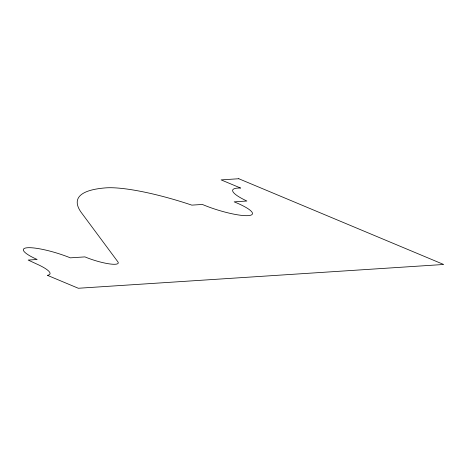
<?xml version="1.0" encoding="UTF-8"?>
<svg xmlns="http://www.w3.org/2000/svg" width="467" height="467" viewBox="0 0 467 467"><rect width="100%" height="100%" fill="white"/><g stroke="black" fill="none" stroke-linecap="round" stroke-linejoin="round"><path stroke-width="0.7" d="M238.8 178.738L221.119 179.888L240.633 188.055A39.969 7.63 17.3 0 0 246.88 201.02L234.16 201.849A34.622 6.608 17.3 0 1 248.415 215.614A34.622 6.608 17.3 0 1 202.363 204.447L191.814 205.13A85.502 16.316 17.3 0 0 104.696 187.962A238.322 45.474 17.3 0 0 81.13 212.304L117.847 261.789A23.327 4.454 17.3 0 1 109.015 263.832A23.327 4.454 17.3 0 1 84.924 256.891L70.348 257.842A33.863 6.462 17.3 0 0 27.927 247.714A33.863 6.462 17.3 0 0 37.156 259.483L28.16 260.066L39.234 265.18A33.799 6.45 17.3 0 1 47.424 275.332L78.322 288.262L443.65 264.474L238.8 178.738"/></g></svg>
